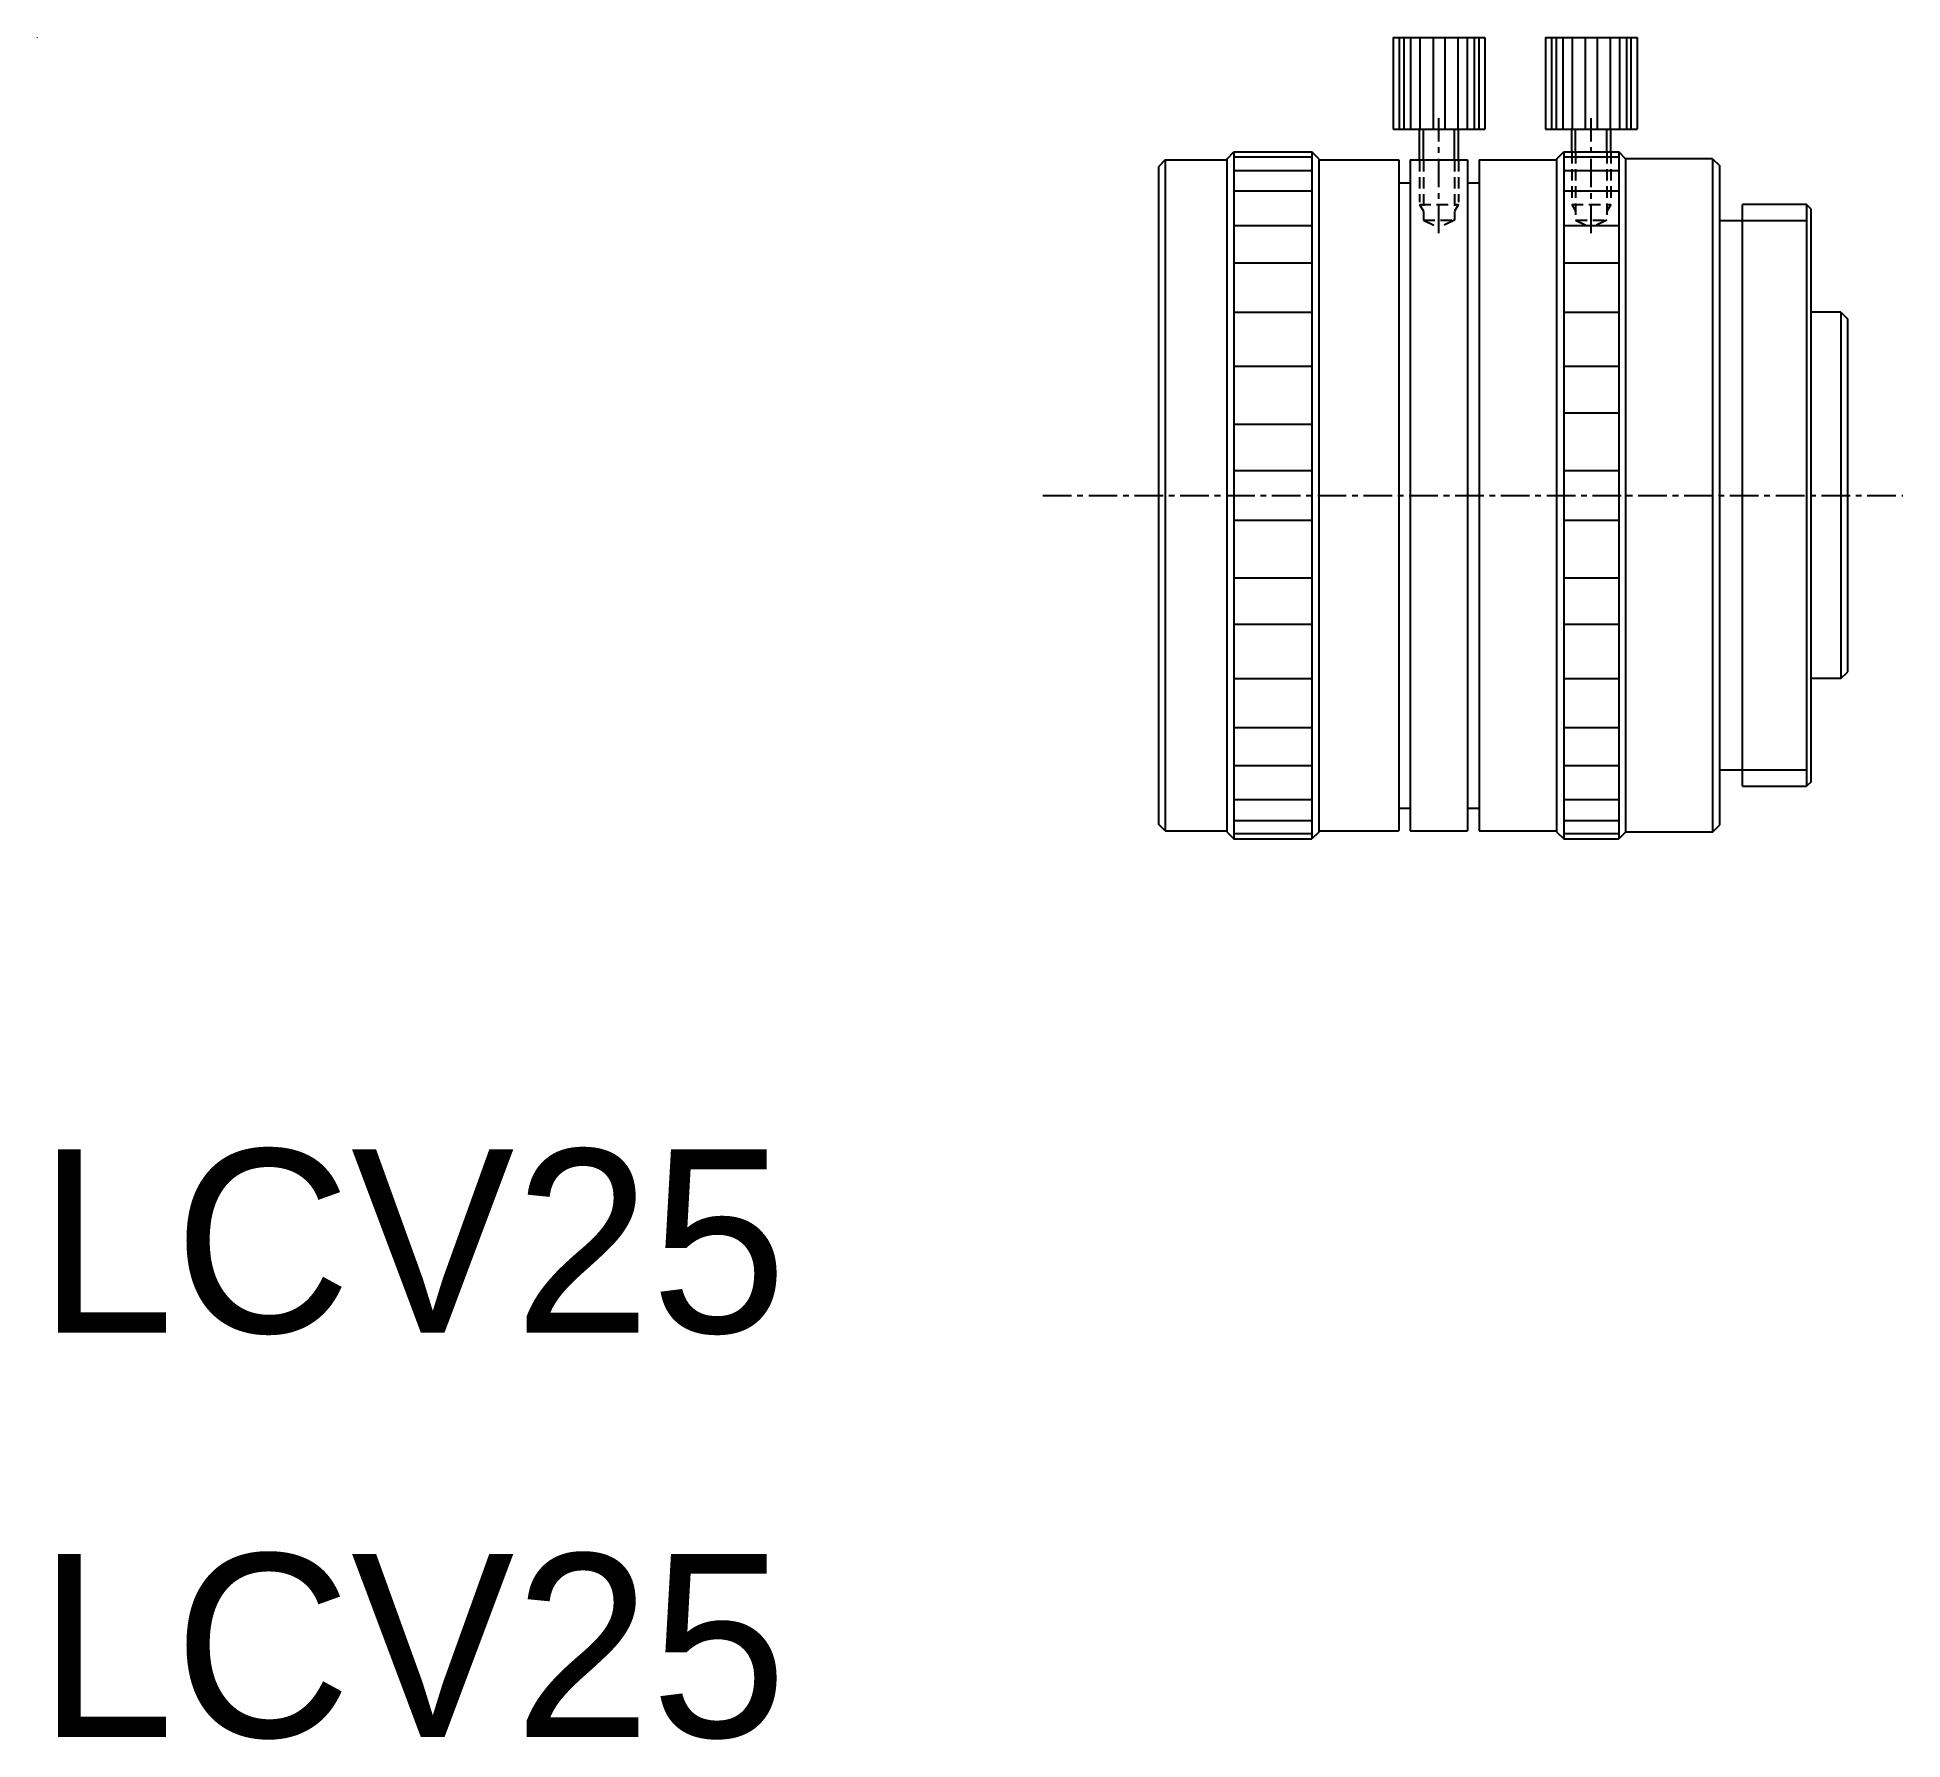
# Model space of a CAD drawing. Extents: x 119.6 to 201, y 133.3 to 207.7.
import ezdxf

# ---------------------------------------------------------------- set-up
doc = ezdxf.new("R2010")
doc.units = 0
doc.linetypes.add('CENTER', pattern=[2, 1.25, -0.25, 0.25, -0.25])
doc.linetypes.add('DASHED', pattern=[0.75, 0.5, -0.25])
doc.layers.get('0').update_dxf_attribs({"linetype": 'CONTINUOUS'})
doc.layers.add('CENTER', color=1, linetype='CENTER')

msp = doc.modelspace()

# ---------------------------------------------------------------- linework, layer by layer
msp.add_line((119.587, 207.676), (119.589, 207.681))
at = {"color": 7, "linetype": 'CONTINUOUS'}
for p, q in [((178.79, 207.676), (182.79, 207.676)), ((178.79, 207.676), (178.79, 203.676)), ((182.79, 207.676), (182.79, 203.676)), ((185.44, 207.676), (189.44, 207.676)), ((185.44, 207.676), (185.44, 203.676)), ((189.44, 207.676), (189.44, 203.676)), ((178.79, 203.676), (182.79, 203.676)), ((179.94, 202.326), (179.94, 203.676)), ((181.64, 202.326), (181.64, 203.676)), ((185.44, 203.676), (189.44, 203.676)), ((186.59, 202.676), (186.59, 203.676)), ((188.29, 202.676), (188.29, 203.676)), ((168.84, 202.326), (168.54, 202.026)), ((168.54, 202.026), (168.54, 173.326)), ((168.84, 202.326), (171.54, 202.326)), ((168.84, 202.326), (168.84, 173.026)), ((171.54, 202.376), (171.84, 202.676)), ((171.54, 172.976), (171.54, 202.376)), ((171.84, 202.676), (171.84, 172.676)), ((171.84, 202.676), (175.24, 202.676)), ((175.24, 202.676), (175.24, 172.676)), ((175.54, 202.376), (175.24, 202.676)), ((175.54, 202.376), (175.54, 172.976)), ((175.54, 202.326), (179.04, 202.326)), ((179.04, 202.326), (179.04, 173.026)), ((179.54, 202.326), (179.54, 173.026)), ((179.54, 202.326), (182.04, 202.326)), ((182.04, 202.326), (182.04, 173.026)), ((182.54, 202.326), (182.54, 173.026)), ((182.54, 202.326), (185.94, 202.326)), ((185.94, 202.376), (186.24, 202.676)), ((185.94, 172.976), (185.94, 202.376)), ((186.24, 202.676), (188.64, 202.676)), ((186.24, 202.676), (186.24, 172.676)), ((188.64, 202.676), (188.64, 172.676)), ((188.94, 202.376), (188.64, 202.676)), ((188.94, 202.376), (188.94, 172.976)), ((192.74, 202.376), (188.94, 202.376)), ((192.74, 202.376), (193.04, 202.076)), ((192.74, 202.376), (192.74, 172.976)), ((193.04, 202.076), (193.04, 173.276)), ((179.04, 201.326), (179.54, 201.326)), ((182.04, 201.326), (182.54, 201.326)), ((193.04, 199.676), (194.04, 199.676)), ((194.04, 174.976), (194.04, 200.376)), ((196.84, 200.376), (194.04, 200.376)), ((196.84, 200.376), (196.84, 174.976)), ((197.04, 200.176), (196.84, 200.376)), ((197.04, 175.676), (197.04, 200.176)), ((198.34, 195.676), (197.04, 195.676)), ((198.34, 195.676), (198.64, 195.376)), ((198.34, 195.676), (198.34, 179.676)), ((198.64, 179.976), (198.64, 195.376)), ((198.34, 179.676), (197.04, 179.676)), ((198.34, 179.676), (198.64, 179.976)), ((194.04, 175.676), (193.04, 175.676)), ((197.04, 175.176), (196.84, 174.976)), ((197.04, 175.176), (197.04, 175.676)), ((194.04, 174.976), (196.84, 174.976)), ((179.04, 174.026), (179.54, 174.026)), ((182.04, 174.026), (182.54, 174.026)), ((168.84, 173.026), (168.54, 173.326)), ((168.84, 173.026), (171.54, 173.026)), ((171.54, 172.976), (171.84, 172.676)), ((175.54, 172.976), (175.24, 172.676)), ((175.54, 173.026), (179.04, 173.026)), ((179.54, 173.026), (182.04, 173.026)), ((182.54, 173.026), (185.94, 173.026)), ((185.94, 172.976), (186.24, 172.676)), ((188.94, 172.976), (188.64, 172.676)), ((192.74, 172.976), (188.94, 172.976)), ((192.74, 172.976), (190.822, 172.976)), ((192.74, 172.976), (193.04, 173.276)), ((171.84, 172.676), (175.24, 172.676)), ((186.24, 172.676), (188.64, 172.676))]:
    msp.add_line(p, q, dxfattribs=at)
at = {"color": 3, "linetype": 'CONTINUOUS'}
for p, q in [((179.055, 207.676), (179.055, 203.676)), ((179.255, 207.676), (179.255, 203.676)), ((179.555, 207.676), (179.555, 203.676)), ((179.963, 207.676), (179.963, 203.676)), ((180.532, 207.676), (180.532, 203.676)), ((181.048, 207.676), (181.048, 203.676)), ((181.618, 207.676), (181.618, 203.676)), ((182.026, 207.676), (182.026, 203.676)), ((182.326, 207.676), (182.326, 203.676)), ((182.526, 207.676), (182.526, 203.676)), ((185.705, 207.676), (185.705, 203.676)), ((185.905, 207.676), (185.905, 203.676)), ((186.205, 207.676), (186.205, 203.676)), ((186.613, 207.676), (186.613, 203.676)), ((187.182, 207.676), (187.182, 203.676)), ((187.698, 207.676), (187.698, 203.676)), ((188.268, 207.676), (188.268, 203.676)), ((188.676, 207.676), (188.676, 203.676)), ((188.976, 207.676), (188.976, 203.676)), ((189.176, 207.676), (189.176, 203.676)), ((180.11, 202.326), (180.11, 203.676)), ((181.47, 202.326), (181.47, 203.676)), ((186.76, 202.676), (186.76, 203.676)), ((188.12, 202.676), (188.12, 203.676)), ((175.24, 202.448), (171.84, 202.448)), ((188.64, 202.448), (186.24, 202.448)), ((171.84, 201.871), (175.24, 201.871)), ((186.24, 201.871), (188.64, 201.871)), ((175.24, 200.966), (171.84, 200.966)), ((188.64, 200.966), (186.24, 200.966)), ((194.04, 199.676), (196.84, 199.676)), ((171.84, 199.467), (175.24, 199.467)), ((186.24, 199.467), (188.64, 199.467)), ((175.24, 197.818), (171.84, 197.818)), ((188.64, 197.818), (186.24, 197.818)), ((171.84, 195.676), (175.24, 195.676)), ((186.24, 195.676), (188.64, 195.676)), ((175.24, 193.306), (171.84, 193.306)), ((188.64, 193.306), (186.24, 193.306)), ((171.84, 190.781), (175.24, 190.781)), ((186.24, 191.281), (188.64, 191.281)), ((171.84, 188.763), (175.24, 188.763)), ((186.24, 188.763), (188.64, 188.763)), ((171.84, 186.589), (175.24, 186.589)), ((186.24, 186.589), (188.64, 186.589)), ((171.84, 184.071), (175.24, 184.071)), ((186.24, 184.071), (188.64, 184.071)), ((175.24, 182.046), (171.84, 182.046)), ((188.64, 182.046), (186.24, 182.046)), ((171.84, 179.676), (175.24, 179.676)), ((186.24, 179.676), (188.64, 179.676)), ((175.24, 177.534), (171.84, 177.534)), ((188.64, 177.534), (186.24, 177.534)), ((171.84, 175.885), (175.24, 175.885)), ((186.24, 175.885), (188.64, 175.885)), ((196.84, 175.676), (194.04, 175.676)), ((175.24, 174.386), (171.84, 174.386)), ((188.64, 174.386), (186.24, 174.386)), ((171.84, 173.481), (175.24, 173.481)), ((175.24, 172.904), (171.84, 172.904)), ((186.24, 173.481), (188.64, 173.481)), ((188.64, 172.904), (186.24, 172.904))]:
    msp.add_line(p, q, dxfattribs=at)
at = {"color": 3, "linetype": 'DASHED'}
for p, q in [((179.94, 202.326), (179.94, 200.476)), ((180.11, 202.326), (180.11, 199.696)), ((181.47, 202.326), (181.47, 199.696)), ((181.64, 202.326), (181.64, 200.476)), ((186.59, 202.676), (186.59, 200.476)), ((186.76, 202.676), (186.76, 199.696)), ((188.12, 202.676), (188.12, 199.696)), ((188.29, 202.676), (188.29, 200.476)), ((179.94, 200.376), (181.64, 200.376)), ((179.94, 200.376), (180.11, 200.082)), ((180.11, 199.696), (180.79, 199.372)), ((180.11, 199.696), (181.47, 199.696)), ((181.47, 199.696), (180.79, 199.372)), ((181.64, 200.376), (181.47, 200.082)), ((186.59, 200.376), (188.29, 200.376)), ((186.59, 200.376), (186.76, 200.082)), ((186.76, 199.696), (187.44, 199.372)), ((186.76, 199.696), (188.12, 199.696)), ((188.12, 199.696), (187.44, 199.372)), ((188.29, 200.376), (188.12, 200.082))]:
    msp.add_line(p, q, dxfattribs=at)
at = {"layer": 'CENTER', "color": 1, "linetype": 'CENTER'}
for p, q in [((180.79, 199.131), (180.79, 204.151)), ((187.44, 199.131), (187.44, 204.151)), ((163.496, 187.676), (201.04, 187.676))]:
    msp.add_line(p, q, dxfattribs=at)

# ---------------------------------------------------------------- texts
at = {"color": 7, "linetype": 'CONTINUOUS'}
for p in [(119.608, 151.116), (119.608, 133.454)]:
    msp.add_text('LCV25', height=8, dxfattribs=at).set_placement(p)

doc.saveas('drawing.dxf')
